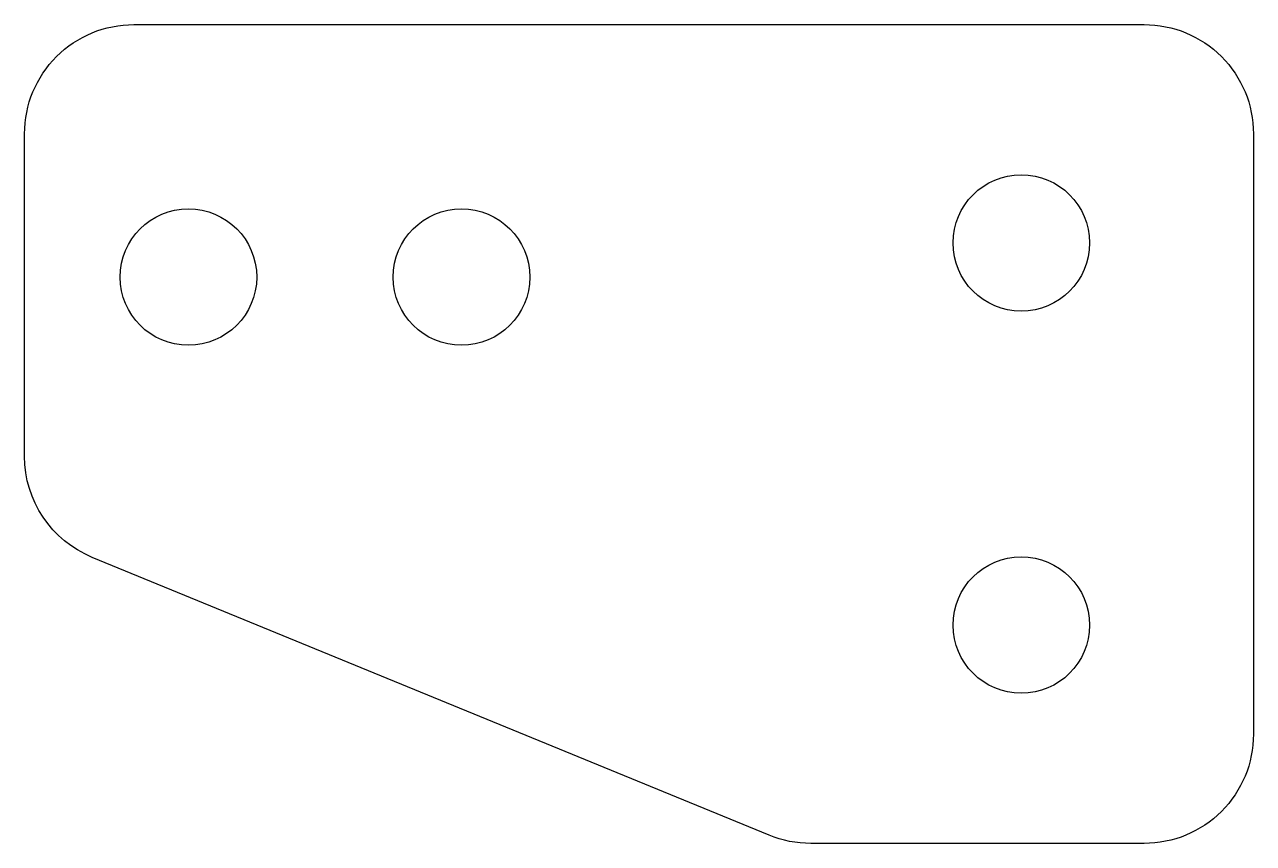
# Model space of a CAD drawing. Header units: millimetres. Extents: x -36.5 to 8.5, y 140 to 170.
import ezdxf

# ---------------------------------------------------------------- set-up
doc = ezdxf.new("R2010")
doc.units = ezdxf.units.MM
doc.header["$MEASUREMENT"] = 0

msp = doc.modelspace()

# ---------------------------------------------------------------- linework, layer by layer
msp.add_lwpolyline([(8.5, 144, -0.414214), (4.5, 140), (-7.711, 140, -0.097737), (-9.23, 140.3), (-34.02, 150.481, -0.304163), (-36.5, 154.181), (-36.5, 166, -0.414214), (-32.5, 170), (4.5, 170, -0.414214), (8.5, 166)], format="xyb", close=True)
for centre in [(0, 162), (-30.5, 160.75), (-20.5, 160.75), (0, 148)]:
    msp.add_circle(centre, 2.5)

doc.saveas('drawing.dxf')
